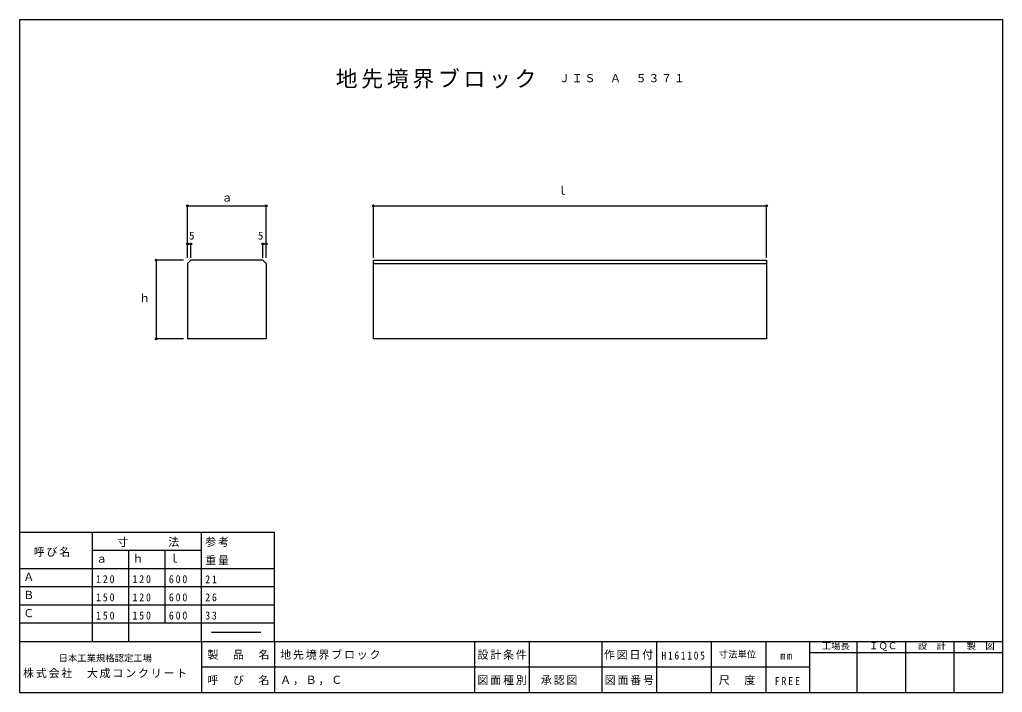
# Model space of a CAD drawing. Units: millimetres, scale not verified. Extents: x -1350 to 1350, y -950 to 900.
import ezdxf
from ezdxf.enums import TextEntityAlignment as Align

# ---------------------------------------------------------------- set-up
doc = ezdxf.new("R2010")
doc.units = ezdxf.units.MM
doc.header["$LTSCALE"] = 10
doc.header["$PDMODE"] = 32
doc.header["$PDSIZE"] = 5
for name, color, linetype in [('0-1', 7, 'Continuous'), ('0-2', 7, 'Continuous'), ('F-0', 2, 'Continuous')]:
    doc.layers.add(name, color=color, linetype=linetype)
doc.styles.add('ＭＳ ゴシック', font='')
doc.styles.get('ＭＳ ゴシック').set_extended_font_data('MS Gothic')

msp = doc.modelspace()

# ---------------------------------------------------------------- linework, layer by layer
at = {"layer": '0-1'}
for p, q in [((-879.71, 238.18), (-888.71, 229.18)), ((-888.71, 229.18), (-888.71, 22.18)), ((-681.71, 238.18), (-879.71, 238.18)), ((-681.71, 238.18), (-672.71, 229.18)), ((-672.71, 229.18), (-672.71, 22.18)), ((-378.21, 229.18), (701.79, 229.18)), ((-672.71, 22.18), (-888.71, 22.18))]:
    msp.add_line(p, q, dxfattribs=at)
msp.add_lwpolyline([(-378.21, 22.18), (-378.21, 238.18), (701.79, 238.18), (701.79, 22.18)], close=True, dxfattribs=at)
at = {"layer": '0-2', "color": 4}
for p, q in [((-888.71, 388.16), (-672.71, 388.16)), ((-888.71, 244.65), (-888.71, 388.16)), ((-672.71, 244.65), (-672.71, 388.16)), ((-378.21, 388.16), (701.79, 388.16)), ((-378.21, 244.65), (-378.21, 388.16)), ((701.79, 244.65), (701.79, 388.16)), ((-888.71, 283.18), (-879.71, 283.18)), ((-888.71, 244.65), (-888.71, 283.18)), ((-879.71, 244.65), (-879.71, 283.18)), ((-681.71, 283.18), (-672.71, 283.18)), ((-681.71, 244.65), (-681.71, 283.18)), ((-672.71, 244.65), (-672.71, 283.18)), ((-974.71, 238.18), (-974.71, 22.18)), ((-900.17, 238.18), (-974.71, 238.18)), ((-900.17, 22.18), (-974.71, 22.18))]:
    msp.add_line(p, q, dxfattribs=at)
at = {"layer": '0-2'}
for p, q in [((-650, -510), (-1350, -510)), ((-1150, -810), (-1150, -510)), ((-850, -810), (-850, -510)), ((-650, -810), (-650, -510)), ((-850, -560), (-1150, -560)), ((-1050, -810), (-1050, -560)), ((-950, -760), (-950, -560)), ((-650, -610), (-1350, -610)), ((-650, -660), (-1350, -660)), ((-650, -710), (-1350, -710)), ((-650, -760), (-1350, -760)), ((-687.21, -785), (-823.09, -785))]:
    msp.add_line(p, q, dxfattribs=at)
at = {"layer": '0-2', "color": 4}
for p in [(-888.71, 388.16), (-672.71, 388.16), (-378.21, 388.16), (701.79, 388.16), (-888.71, 283.18), (-879.71, 283.18), (-681.71, 283.18), (-672.71, 283.18), (-974.71, 238.18), (-974.71, 22.18)]:
    msp.add_point(p, dxfattribs=at)
at = {"layer": 'F-0'}
for p, q in [((-1350, 900), (-1350, -950)), ((-1350, 900), (1350, 900)), ((1350, 900), (1350, -950)), ((-1350, -810), (1350, -810)), ((-850, -810), (-850, -950)), ((-650, -810), (-650, -950)), ((-100, -810), (-100, -950)), ((50, -810), (50, -950)), ((250, -810), (250, -950)), ((400, -810), (400, -950)), ((550, -810), (550, -950)), ((700, -810), (700, -950)), ((820, -810), (820, -950)), ((950, -810), (950, -950)), ((1084, -810), (1084, -950)), ((1217, -810), (1217, -950)), ((820, -840), (1350, -840)), ((-850, -880), (820, -880)), ((-1350, -950), (1350, -950))]:
    msp.add_line(p, q, dxfattribs=at)

# ---------------------------------------------------------------- texts
at = {"layer": '0-2', "style": 'ＭＳ ゴシック'}
for s, p in [('ｌ', (126.14, 412.07)), ('ａ', (-795.29, 392.91)), ('5', (-884.67, 288.48)), ('5', (-695.5, 288.48)), ('ｈ', (-1021.55, 116.38)), ('ａ', (-1140, -600)), ('ｈ', (-1040, -600)), ('ｌ', (-940, -600)), ('Ａ', (-1340, -650)), ('Ｂ', (-1340, -700)), ('Ｃ', (-1340, -750))]:
    msp.add_text(s, height=21.99, dxfattribs=at).set_placement(p, align=Align.BOTTOM_LEFT)
at = {"layer": '0-2', "color": 3, "insert": (-481.62, 710.21), "char_height": 43.99, "attachment_point": 7, "style": 'ＭＳ ゴシック'}
msp.add_mtext('\\T1.17;地先境界ブロック', dxfattribs=at)
at = {"layer": '0-2', "char_height": 21.99, "attachment_point": 7, "style": 'ＭＳ ゴシック'}
for s, insert in [('\\T1.17;ＪＩＳ\u3000Ａ\u3000５３７１', (131.87, 727.41)), ('\\T1.17;寸\u3000\u3000\u3000法', (-1082.01, -550)), ('\\T1.17;参考', (-840, -550)), ('\\T1.17;呼び名', (-1311.39, -577.47)), ('\\T1.17;重量', (-840, -600)), ('\\T1.38;\\W0.9;120', (-1140, -650)), ('\\T1.38;\\W0.9;120', (-1040, -650)), ('\\T1.38;\\W0.9;600', (-940, -650)), ('\\T1.36;\\W0.9;21', (-840, -650)), ('\\T1.38;\\W0.9;150', (-1140, -700)), ('\\T1.38;\\W0.9;120', (-1040, -700)), ('\\T1.38;\\W0.9;600', (-940, -700)), ('\\T1.36;\\W0.9;26', (-840, -700)), ('\\T1.38;\\W0.9;150', (-1140, -750)), ('\\T1.38;\\W0.9;150', (-1040, -750)), ('\\T1.38;\\W0.9;600', (-940, -750)), ('\\T1.36;\\W0.9;33', (-840, -750))]:
    msp.add_mtext(s, dxfattribs=dict(at, insert=insert))
at = {"layer": 'F-0', "color": 4, "style": 'ＭＳ ゴシック'}
for s, p in [('寸法単位', (570.88, -860)), ('工場長', (853.95, -836.76)), ('ＩＱＣ', (983.95, -836.76)), ('設\u3000計', (1117.95, -836.76)), ('製\u3000図', (1251.95, -836.76)), ('日本工業規格認定工場', (-1243.11, -870.61))]:
    msp.add_text(s, height=18.33, dxfattribs=at).set_placement(p, align=Align.BOTTOM_LEFT)
at = {"layer": 'F-0', "color": 7, "char_height": 21.99, "attachment_point": 7, "style": 'ＭＳ ゴシック'}
for s, insert in [('\\T1.17;製\u3000品\u3000名', (-834.17, -860)), ('\\T1.17;地先境界ブロック', (-634.17, -860)), ('\\T1.17;設計条件', (-92.05, -860)), ('\\T1.17;作図日付', (255.36, -860)), ('\\T1.39;\\W0.85;H161105', (413.79, -860)), ('\\T1.36;\\W0.9;mm', (740.15, -860)), ('\\T1.17;株式会社\u3000大成コンクリート', (-1340.61, -911.02)), ('\\T1.17;呼\u3000び\u3000名', (-834.17, -930)), ('\\T1.17;Ａ，Ｂ，Ｃ', (-634.17, -930)), ('\\T1.17;図面種別', (-92.05, -930)), ('\\T1.17;承認図', (82.19, -930)), ('\\T1.17;図面番号', (257.38, -930)), ('\\T1.17;尺\u3000度', (570.88, -930)), ('\\T1.38;\\W0.9;FREE', (724.6, -930))]:
    msp.add_mtext(s, dxfattribs=dict(at, insert=insert))

doc.saveas('drawing.dxf')
